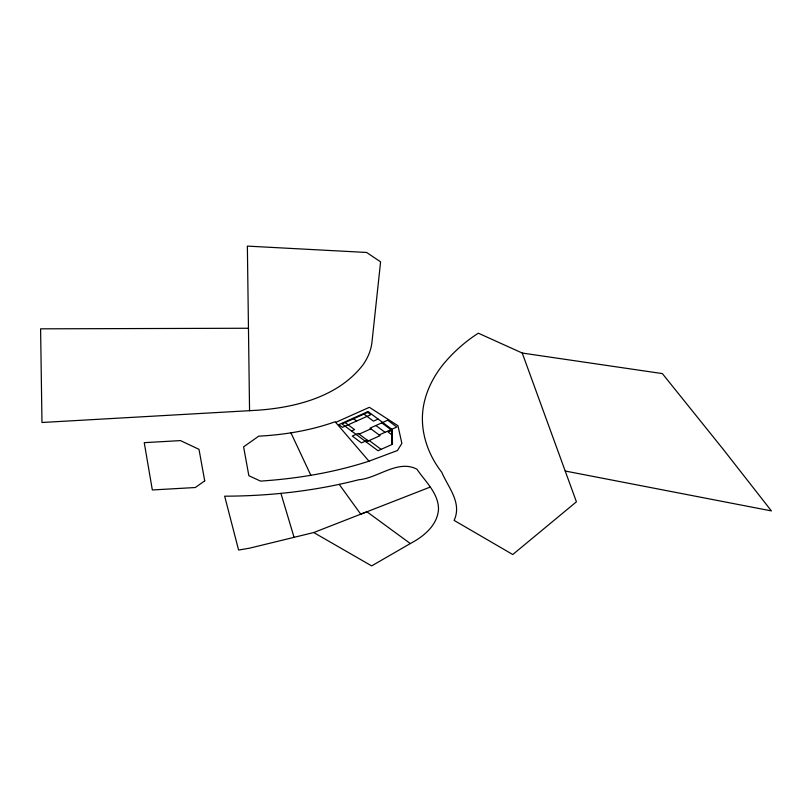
<?xml version="1.0" encoding="UTF-8"?>
<svg xmlns="http://www.w3.org/2000/svg" width="812" height="812" viewBox="0 0 812 812"><rect width="100%" height="100%" fill="white"/><g stroke="black" fill="none" stroke-linecap="round" stroke-linejoin="round"><path stroke-width="1.22" d="M410.314 543.553L371.663 565.893L313.726 532.54L249.619 548.161L238.596 550.059L224.66 496.183C269.767 496.061 314.995 491.006 358.742 479.75C377.824 478.227 397.91 459.176 416.952 469.214C425.173 481.465 438.439 493.087 438.51 509.073C437.556 525.293 423.661 536.539 410.314 543.553L366.933 511.773L360.741 514.199L339.243 484.419M335.681 422.392L369.369 407.309L397.951 425.711L401.869 443.362L397.454 450.518L368.963 461.186C333.915 472.584 297.263 478.664 260.54 481.1L248.858 475.72L243.6 446.854L258.703 436.166C284.667 434.785 310.6 430.502 335.143 421.763L368.963 461.186M351.505 430.999L354.59 429.619L345.09 422.544M378.128 419.083L373.469 421.164L363.969 414.09M359.127 434.136L370.932 428.848M367.339 440.246L361.441 442.885L352.286 436.074L358.193 433.425L368.283 440.946M379.143 434.958L396.845 427.031L387.7 420.22L369.988 428.147L380.087 435.658L366.141 441.901M391.628 430.492L388.116 432.065L391.678 434.714M313.726 532.54L430.045 487.139M248.462 328.251L40.6 328.83L41.97 422.494L258.003 410.202C296.177 407.391 338.31 396.662 362.852 365.035A126.357 72.948 0 0 0 371.997 341.923L380.595 261.87L366.638 252.461L247.366 246.107L249.558 410.689M522.238 353.037L576.418 501.816L512.758 554.525L454.121 520.401C462.272 502.648 448.153 487.403 441.708 472.188C427.559 454.111 419.723 430.634 423.225 407.665A229.177 132.315 0 0 1 442.55 365.187C452.7 352.733 464.789 341.862 478.329 333.194L522.238 353.037L662.359 373.601L722.934 448.955L771.4 510.91L565.203 471.021M381.792 422.859L390.948 429.68M375.895 425.508L385.05 432.319M352.987 418.302L356.651 421.022M369.227 440.52L381.092 449.351M290.94 432.826L310.834 475.284M280.922 493.351L294.066 537.331M391.607 429.112L391.79 444.57M204.715 480.846L195.296 487.525L152.331 489.961L144.242 442.662L180.467 440.601L198.991 449.32L204.715 480.846M367.156 411.958L338.827 424.646L342.481 427.366L370.81 414.688L367.156 411.958M368.628 412.009L342.004 423.925L378.006 450.731L392.46 444.265L392.287 429.619L368.628 412.009"/></g></svg>
